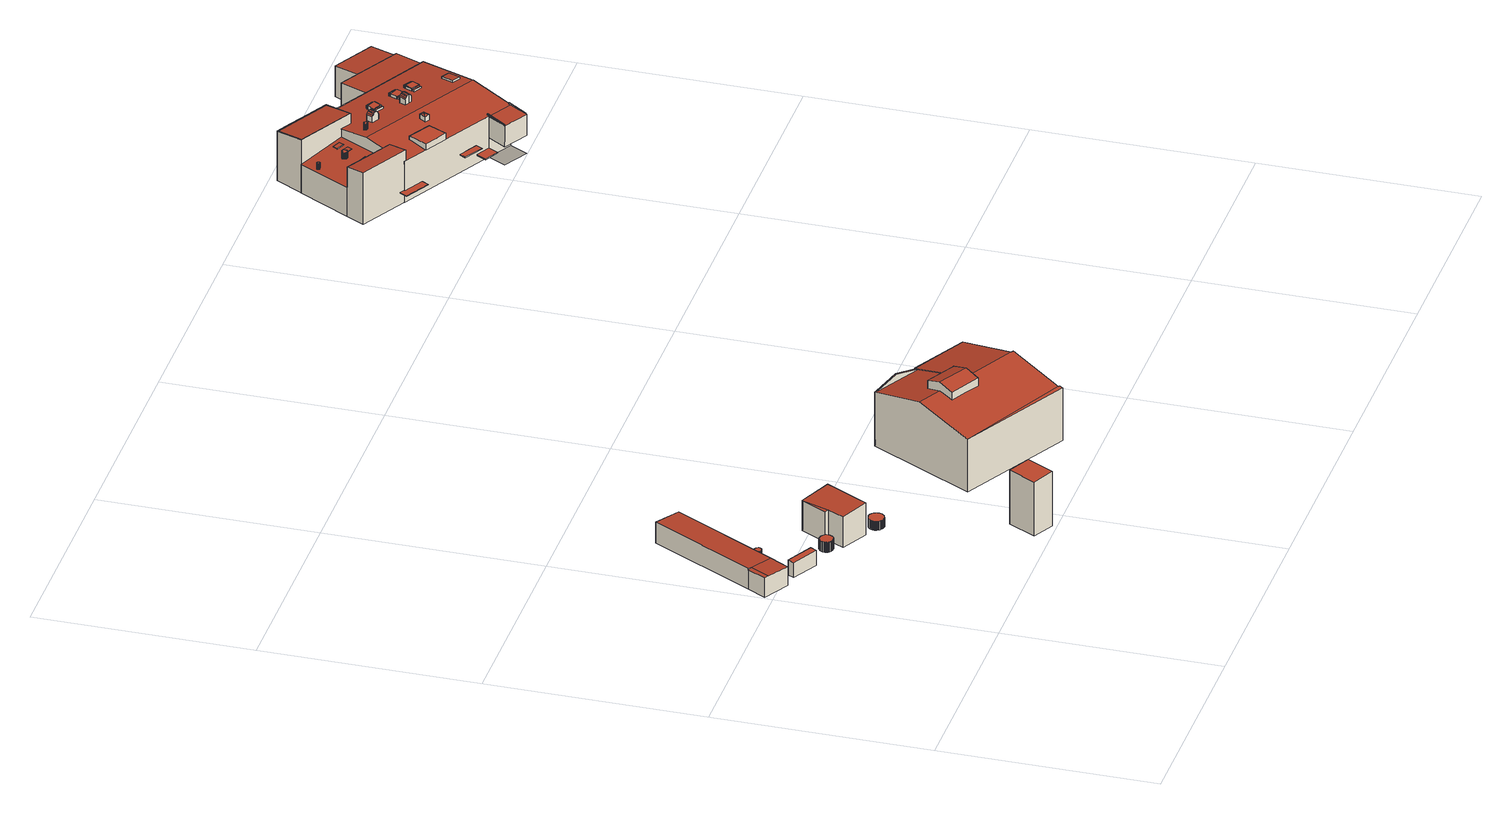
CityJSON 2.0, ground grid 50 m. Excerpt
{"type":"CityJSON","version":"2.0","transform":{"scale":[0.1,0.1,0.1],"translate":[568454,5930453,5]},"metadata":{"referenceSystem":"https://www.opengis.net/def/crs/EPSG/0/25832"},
"CityObjects":{
"building1":{"type":"Building","attributes":{"Grundfläche 2D":"11.519376","Grundhöhe NN":"5.673"},"geometry":[{"type":"Solid","lod":"3","boundaries":[[[[0,1,2,3]],[[4,5,3,2]],[[5,6,0,3]],[[6,7,1,0]],[[7,4,2,1]],[[7,6,5,4]]]],"semantics":{"surfaces":[{"type":"RoofSurface"},{"type":"WallSurface"},{"type":"GroundSurface"}],"values":[[0,1,1,1,1,2]]}}]},
"building2":{"type":"Building","attributes":{"Grundfläche 2D":"224.627491","Grundhöhe NN":"5.285"},"geometry":[{"type":"Solid","lod":"3","boundaries":[[[[8,9,10,11,12]],[[13,9,14,15]],[[10,9,13,16]],[[14,9,8]],[[11,10,17,18]],[[12,11,18,19]],[[12,19,20,14,8]],[[15,14,20,21]],[[16,13,15,21,22]],[[10,16,22,17]],[[17,22,21,20,19,18]]]],"semantics":{"surfaces":[{"type":"RoofSurface"},{"type":"WallSurface"},{"type":"GroundSurface"}],"values":[[0,0,0,1,1,1,1,1,1,1,2]]}}]},
"building3":{"type":"Building","attributes":{"Grundfläche 2D":"2.112255","Grundhöhe NN":"5.289"},"geometry":[{"type":"Solid","lod":"3","boundaries":[[[[23,24,25,26,27,28,29,30,31,32,33,34,35,36,37,38,39,40,41,42,43,44,45,46,47,48,49,50,51,52,53,54,55,56,57,58,59,60,61,62,63,64,65,66,67,68,69,70]],[[71,72,28,27]],[[72,73,29,28]],[[73,74,30,29]],[[75,71,27,26]],[[76,77,25,24]],[[77,75,26,25]],[[74,78,31,30]],[[78,79,32,31]],[[79,80,33,32]],[[80,81,34,33]],[[81,82,35,34]],[[82,83,36,35]],[[83,84,37,36]],[[84,85,38,37]],[[85,86,39,38]],[[86,87,40,39]],[[87,88,41,40]],[[88,89,42,41]],[[89,90,43,42]],[[90,91,44,43]],[[91,92,45,44]],[[92,93,46,45]],[[93,94,47,46]],[[94,95,48,47]],[[95,96,49,48]],[[96,97,50,49]],[[97,98,51,50]],[[98,99,52,51]],[[99,100,53,52]],[[100,101,54,53]],[[101,102,55,54]],[[102,103,56,55]],[[103,104,57,56]],[[104,105,58,57]],[[105,106,59,58]],[[106,107,60,59]],[[107,108,61,60]],[[108,109,62,61]],[[109,110,63,62]],[[110,111,64,63]],[[111,112,65,64]],[[112,113,66,65]],[[113,114,67,66]],[[114,115,68,67]],[[115,116,69,68]],[[116,117,70,69]],[[117,118,23,70]],[[118,76,24,23]],[[116,115,114,113,112,111,110,109,108,107,106,105,104,103,102,101,100,99,98,97,96,95,94,93,92,91,90,89,88,87,86,85,84,83,82,81,80,79,78,74,73,72,71,75,77,76,118,117]]]],"semantics":{"surfaces":[{"type":"RoofSurface"},{"type":"WallSurface"},{"type":"GroundSurface"}],"values":[[0,1,1,1,1,1,1,1,1,1,1,1,1,1,1,1,1,1,1,1,1,1,1,1,1,1,1,1,1,1,1,1,1,1,1,1,1,1,1,1,1,1,1,1,1,1,1,1,1,2]]}}]},
"building4":{"type":"Building","attributes":{"Grundfläche 2D":"7.540003","Grundhöhe NN":"6.097"},"geometry":[{"type":"Solid","lod":"3","boundaries":[[[[119,120,121,122,123,124,125,126,127,128,129,130,131,132,133,134,135,136,137,138,139,140,141,142,143,144,145,146,147,148,149,150,151,152,153,154,155,156,157,158,159,160,161,162,163,164,165,166,167,168]],[[169,170,124,123]],[[171,169,123,122]],[[172,173,119,168]],[[173,174,120,119]],[[174,175,121,120]],[[175,171,122,121]],[[170,176,125,124]],[[176,177,126,125]],[[177,178,127,126]],[[178,179,128,127]],[[179,180,129,128]],[[180,181,130,129]],[[181,182,131,130]],[[182,183,132,131]],[[183,184,133,132]],[[184,185,134,133]],[[185,186,135,134]],[[186,187,136,135]],[[187,188,137,136]],[[188,189,138,137]],[[189,190,139,138]],[[190,191,140,139]],[[191,192,141,140]],[[192,193,142,141]],[[193,194,143,142]],[[194,195,144,143]],[[195,196,145,144]],[[196,197,146,145]],[[197,198,147,146]],[[198,199,148,147]],[[199,200,149,148]],[[200,201,150,149]],[[201,202,151,150]],[[202,203,152,151]],[[203,204,153,152]],[[204,205,154,153]],[[205,206,155,154]],[[206,207,156,155]],[[207,208,157,156]],[[208,209,158,157]],[[209,210,159,158]],[[210,211,160,159]],[[211,212,161,160]],[[212,213,162,161]],[[213,214,163,162]],[[214,215,164,163]],[[215,216,165,164]],[[216,217,166,165]],[[217,218,167,166]],[[218,172,168,167]],[[217,216,215,214,213,212,211,210,209,208,207,206,205,204,203,202,201,200,199,198,197,196,195,194,193,192,191,190,189,188,187,186,185,184,183,182,181,180,179,178,177,176,170,169,171,175,174,173,172,218]]]],"semantics":{"surfaces":[{"type":"RoofSurface"},{"type":"WallSurface"},{"type":"GroundSurface"}],"values":[[0,1,1,1,1,1,1,1,1,1,1,1,1,1,1,1,1,1,1,1,1,1,1,1,1,1,1,1,1,1,1,1,1,1,1,1,1,1,1,1,1,1,1,1,1,1,1,1,1,1,1,2]]}}]},
"building5":{"type":"Building","attributes":{"Grundfläche 2D":"84.133776","Grundhöhe NN":"5.789"},"geometry":[{"type":"Solid","lod":"3","boundaries":[[[[219,220,221,222,223]],[[220,219,224]],[[225,226,223,222]],[[226,227,219,223]],[[227,228,224,219]],[[228,229,220,224]],[[229,230,221,220]],[[230,225,222,221]],[[230,229,228,227,226,225]]]],"semantics":{"surfaces":[{"type":"RoofSurface"},{"type":"WallSurface"},{"type":"GroundSurface"}],"values":[[0,0,1,1,1,1,1,1,2]]}}]},
"building6":{"type":"Building","attributes":{"Grundfläche 2D":"9.710551","Grundhöhe NN":"5.673"},"geometry":[{"type":"Solid","lod":"3","boundaries":[[[[231,232,233,234,235,236,237,238,239,240,241,242,243,244,245,246,247,248,249,250,251,252,253,254,255,256,257,258,259,260,261,262,263,264,265,266,267,268,269,270,271,272,273,274,275,276,277,278,279,280]],[[281,282,236,235]],[[282,283,237,236]],[[284,285,232,231]],[[285,286,233,232]],[[286,287,234,233]],[[287,281,235,234]],[[283,288,238,237]],[[288,289,239,238]],[[289,290,240,239]],[[290,291,241,240]],[[291,292,242,241]],[[292,293,243,242]],[[293,294,244,243]],[[294,295,245,244]],[[295,296,246,245]],[[296,297,247,246]],[[297,298,248,247]],[[298,299,249,248]],[[299,300,250,249]],[[300,301,251,250]],[[301,302,252,251]],[[302,303,253,252]],[[303,304,254,253]],[[304,305,255,254]],[[305,306,256,255]],[[306,307,257,256]],[[307,308,258,257]],[[308,309,259,258]],[[309,310,260,259]],[[310,311,261,260]],[[311,312,262,261]],[[312,313,263,262]],[[313,314,264,263]],[[314,315,265,264]],[[315,316,266,265]],[[316,317,267,266]],[[317,318,268,267]],[[318,319,269,268]],[[319,320,270,269]],[[320,321,271,270]],[[321,322,272,271]],[[322,323,273,272]],[[323,324,274,273]],[[324,325,275,274]],[[325,326,276,275]],[[326,327,277,276]],[[327,328,278,277]],[[328,329,279,278]],[[329,330,280,279]],[[330,284,231,280]],[[328,327,326,325,324,323,322,321,320,319,318,317,316,315,314,313,312,311,310,309,308,307,306,305,304,303,302,301,300,299,298,297,296,295,294,293,292,291,290,289,288,283,282,281,287,286,285,284,330,329]]]],"semantics":{"surfaces":[{"type":"RoofSurface"},{"type":"WallSurface"},{"type":"GroundSurface"}],"values":[[0,1,1,1,1,1,1,1,1,1,1,1,1,1,1,1,1,1,1,1,1,1,1,1,1,1,1,1,1,1,1,1,1,1,1,1,1,1,1,1,1,1,1,1,1,1,1,1,1,1,1,2]]}}]},
"building7":{"type":"Building","attributes":{"Grundfläche 2D":"40.773572","Grundhöhe NN":"5.393"},"geometry":[{"type":"Solid","lod":"3","boundaries":[[[[331,332,333,334]],[[335,336,334,333]],[[336,337,331,334]],[[337,338,332,331]],[[338,335,333,332]],[[338,337,336,335]]]],"semantics":{"surfaces":[{"type":"RoofSurface"},{"type":"WallSurface"},{"type":"GroundSurface"}],"values":[[0,1,1,1,1,2]]}}]},
"building8":{"type":"Building","attributes":{"Grundfläche 2D":"10.061578","Grundhöhe NN":"5.678"},"geometry":[{"type":"Solid","lod":"3","boundaries":[[[[339,340,341,342,343,344,345,346,347,348,349,350,351,352,353,354,355,356,357,358,359,360,361,362,363,364,365,366,367,368,369,370,371,372,373,374,375,376,377,378,379,380,381,382,383,384,385,386,387,388]],[[389,390,346,345]],[[391,392,341,340]],[[392,393,342,341]],[[393,394,343,342]],[[395,389,345,344]],[[394,395,344,343]],[[390,396,347,346]],[[396,397,348,347]],[[397,398,349,348]],[[398,399,350,349]],[[399,400,351,350]],[[400,401,352,351]],[[401,402,353,352]],[[402,403,354,353]],[[403,404,355,354]],[[404,405,356,355]],[[405,406,357,356]],[[406,407,358,357]],[[407,408,359,358]],[[408,409,360,359]],[[409,410,361,360]],[[410,411,362,361]],[[411,412,363,362]],[[412,413,364,363]],[[413,414,365,364]],[[414,415,366,365]],[[415,416,367,366]],[[416,417,368,367]],[[417,418,369,368]],[[418,419,370,369]],[[419,420,371,370]],[[420,421,372,371]],[[421,422,373,372]],[[422,423,374,373]],[[423,424,375,374]],[[424,425,376,375]],[[425,426,377,376]],[[426,427,378,377]],[[427,428,379,378]],[[428,429,380,379]],[[429,430,381,380]],[[430,431,382,381]],[[431,432,383,382]],[[432,433,384,383]],[[433,434,385,384]],[[434,435,386,385]],[[435,436,387,386]],[[436,437,388,387]],[[437,438,339,388]],[[438,391,340,339]],[[435,434,433,432,431,430,429,428,427,426,425,424,423,422,421,420,419,418,417,416,415,414,413,412,411,410,409,408,407,406,405,404,403,402,401,400,399,398,397,396,390,389,395,394,393,392,391,438,437,436]]]],"semantics":{"surfaces":[{"type":"RoofSurface"},{"type":"WallSurface"},{"type":"GroundSurface"}],"values":[[0,1,1,1,1,1,1,1,1,1,1,1,1,1,1,1,1,1,1,1,1,1,1,1,1,1,1,1,1,1,1,1,1,1,1,1,1,1,1,1,1,1,1,1,1,1,1,1,1,1,1,2]]}}]},
"building9":{"type":"Building","attributes":{"Grundfläche 2D":"794.054546","Grundhöhe NN":"5.366"},"children":["building9-1"],"geometry":[{"type":"Solid","lod":"3","boundaries":[[[[439,440,441,442]],[[443,442,441,444,445,446]],[[447,448,449,450]],[[451,452,453,454,455,456,457,447,450,458]],[[459,460,461,462,452,451]],[[463,460,459]],[[464,465,460]],[[466,461,460,465]],[[467,468,457,456,469,466,465]],[[453,440,439,455,454]],[[441,440,453,452,462,444]],[[462,461,466,446,445,444]],[[443,446,466,469]],[[442,443,469,456,455,439]],[[448,447,470,471]],[[449,448,471,472]],[[450,449,472,473]],[[458,450,473,474]],[[451,458,474,475]],[[459,451,475,476]],[[463,459,476,477]],[[460,463,477,478]],[[464,460,478,479]],[[465,464,479,480]],[[481,468,467,465,480]],[[447,457,468,481,470]],[[477,476,475,474,473,472,471,470,481,480,479,478]]]],"semantics":{"surfaces":[{"type":"RoofSurface"},{"type":"WallSurface"},{"type":"GroundSurface"}],"values":[[0,0,0,0,0,0,0,0,0,1,1,1,1,1,1,1,1,1,1,1,1,1,1,1,1,1,2]]}}]},
"building9-1":{"type":"BuildingInstallation","parents":["building9"],"geometry":[{"type":"MultiSurface","lod":"3","boundaries":[[[482,483,484,485]],[[486,487,484,483,467]],[[465,467,483,482]],[[485,484,487,488]],[[488,465,482,485]]],"semantics":{"surfaces":[{"type":"RoofSurface"},{"type":"WallSurface"}],"values":[0,0,1,1,1]}}]},
"building10":{"type":"Building","attributes":{"Grundfläche 2D":"1375.975444","Grundhöhe NN":"5.567"},"children":["building10-1","building10-2","building10-3","building10-4","building10-5","building10-6","building10-7","building10-8","building10-9","building10-10","building10-11","building10-12","building10-13","building10-14","building10-15","building10-16","building10-17","building10-18","building10-19","building10-20","building10-21","building10-22","building10-23"],"geometry":[{"type":"MultiSurface","lod":"3","boundaries":[[[489,490,491,492,493,494,495]],[[496,497,498,499,500,501,502,503,504,505,506,507,508,509,510,511,512,513,514,515]],[[498,497,496,516,517,518,519]],[[501,500,520,521,522,523,524,525]],[[526,527,528,529,530,531]],[[532,533,534,535,536]],[[537,538,539,540]],[[541,542,543,544]],[[545,546,547,548]],[[549,550,551,552]],[[491,508,514,493,492]],[[493,514,513,512,495,494]],[[510,489,495,512,511]],[[508,491,490,489,510,509]],[[553,554,555,556,547,546,557,496,515,514,508,507,506,558,559]],[[558,506,505,560,561,562,553,559]],[[517,516,496,557,563]],[[517,563,564,518]],[[565,566,567,568,521,520,500,499,498,519,518,564,569]],[[552,570,571,523,522,521,568,572,549]],[[502,501,525,535,534]],[[537,540,573,574]],[[538,537,574,575]],[[539,538,575,576]],[[544,533,577,578,541]],[[561,560,505,504,542,541,578,562]],[[542,504,503,543]],[[534,533,544,543,503,502]],[[548,547,556,579]],[[579,580,545,548]],[[555,546,545,580]],[[550,549,572,581]],[[539,576,582,551,550,581,573,540]],[[552,551,582,570]],[[525,524,529,528,536,535]],[[529,524,523,530]],[[526,531,530,523,571,583,584]],[[528,527,526,584,585,536]],[[533,532,586,577]],[[536,585,586,532]],[[557,546,555,554,565,569]],[[556,555,580,579]],[[562,578,577,586,585,584,583,571,570,582,576,575,574,573,581,572,568,567,566,565,554,553]],[[554,587,588,565]],[[563,557,569,564]]],"semantics":{"surfaces":[{"type":"RoofSurface"},{"type":"WallSurface"},{"type":"GroundSurface"},{"type":"OuterFloorSurface"},{"type":"OuterCeilingSurface"}],"values":[0,0,0,0,0,0,0,0,0,0,1,1,1,1,1,1,1,1,1,1,1,1,1,1,1,1,1,1,1,1,1,1,1,1,1,1,1,1,1,1,1,2,2,3,4]}}]},
"building10-1":{"type":"BuildingInstallation","parents":["building10"],"geometry":[{"type":"MultiSurface","lod":"3","boundaries":[[[589,590,591]],[[592,590,589]],[[593,594,595,596]],[[597,598,589,591]],[[598,599,592,589]],[[600,601,594,593]],[[601,602,595,594]],[[602,603,596,595]],[[604,597,591,590]]],"semantics":{"surfaces":[{"type":"RoofSurface"},{"type":"WallSurface"}],"values":[0,0,0,1,1,1,1,1,1]}}]},
"building10-2":{"type":"BuildingInstallation","parents":["building10"],"geometry":[{"type":"MultiSurface","lod":"3","boundaries":[[[605,606,607,608]],[[609,605,608,610]],[[611,609,610,612]],[[613,611,612,614]],[[615,616,617,618]],[[606,616,615,607]],[[619,613,614,620]],[[621,619,620,622]],[[623,624,618,617]],[[624,625,626,627,628,629,622,620,614,612,610,608,607,615,618]],[[629,630,621,622]],[[621,630,631,632,633,634,635,623,617,616,606,605,609,611,613,619]]],"semantics":{"surfaces":[{"type":"RoofSurface"},{"type":"WallSurface"}],"values":[0,0,0,0,0,0,0,0,1,1,1,1]}}]},
"building10-3":{"type":"BuildingInstallation","parents":["building10"],"geometry":[{"type":"MultiSurface","lod":"3","boundaries":[[[636,637,638]],[[637,636,639]],[[640,641,642,643]],[[644,645,636,638]],[[645,646,639,636]],[[647,648,643,642]],[[648,649,640,643]],[[649,650,641,640]],[[651,644,638,637]]],"semantics":{"surfaces":[{"type":"RoofSurface"},{"type":"WallSurface"}],"values":[0,0,0,1,1,1,1,1,1]}}]},
"building10-4":{"type":"BuildingInstallation","parents":["building10"],"geometry":[{"type":"MultiSurface","lod":"3","boundaries":[[[652,653,654]],[[652,655,656,657,658,659]],[[659,653,652]],[[660,657,656]],[[652,654,661,662]],[[652,662,663,656,655]],[[657,660,531,526,659,658]],[[653,659,526,527]]],"semantics":{"surfaces":[{"type":"RoofSurface"},{"type":"WallSurface"}],"values":[0,0,0,0,1,1,1,1]}}]},
"building10-5":{"type":"BuildingInstallation","parents":["building10"],"geometry":[{"type":"MultiSurface","lod":"3","boundaries":[[[653,528,664,654]],[[529,665,664]],[[665,654,664]],[[666,656,529]],[[656,665,529]],[[660,656,666]],[[530,531,660,666]],[[527,528,653]],[[529,664,528]],[[530,666,529]],[[656,663,667,665]],[[667,661,654,665]]],"semantics":{"surfaces":[{"type":"RoofSurface"},{"type":"WallSurface"}],"values":[0,0,0,0,0,0,1,1,1,1,1,1]}}]},
"building10-6":{"type":"BuildingInstallation","parents":["building10"],"geometry":[{"type":"MultiSurface","lod":"3","boundaries":[[[668,669,670,671,672,673,674,675,676,677,678,679,680,681,682,683,684,685,686,687,688,689,690,691,692,693,694]],[[673,672,695,696]],[[674,673,696,697]],[[671,698,699]],[[672,671,699,695]],[[675,674,697,700]],[[676,675,700,701]],[[677,676,701,702]],[[678,677,702,703]],[[679,678,703,704]],[[680,679,704,705]],[[681,680,705,706]],[[682,681,706,707]],[[683,682,707,708]],[[684,683,708,709]],[[685,684,709,710]],[[686,685,710,711]],[[687,686,711,712]],[[688,687,712,713]],[[689,688,713,714]],[[690,689,714,715]],[[691,690,715,716]],[[692,691,716,717]],[[693,692,717,718]],[[694,693,718,719]],[[668,694,719,720]],[[669,668,720,721]],[[670,669,721,722]],[[671,670,722,698]]],"semantics":{"surfaces":[{"type":"RoofSurface"},{"type":"WallSurface"}],"values":[0,1,1,1,1,1,1,1,1,1,1,1,1,1,1,1,1,1,1,1,1,1,1,1,1,1,1,1,1]}}]},
"building10-7":{"type":"BuildingInstallation","parents":["building10"],"geometry":[{"type":"MultiSurface","lod":"3","boundaries":[[[723,724,725,726]],[[726,725,727,728]],[[723,726,728,729]],[[724,723,729,730]],[[725,724,730,727]]],"semantics":{"surfaces":[{"type":"RoofSurface"},{"type":"WallSurface"}],"values":[0,1,1,1,1]}}]},
"building10-8":{"type":"BuildingInstallation","parents":["building10"],"geometry":[{"type":"MultiSurface","lod":"3","boundaries":[[[731,732,733,734,735,736,737,738,739,740,741,742,743,744,745,746,747,748,749,750,751,752,753,754,755,756,757,758,759,760,761,762,763,764,765,766,767,768,769,770,771,772]],[[736,735,773,774]],[[737,736,774,775]],[[733,732,776,777]],[[734,733,777,778]],[[735,734,778,773]],[[738,737,775,779]],[[739,738,779,780]],[[740,739,780,781]],[[741,740,781,782]],[[742,741,782,783]],[[743,742,783,784]],[[744,743,784,785]],[[745,744,785,786]],[[746,745,786,787]],[[747,746,787,788]],[[747,788,789]],[[748,747,789,790]],[[749,748,790,791]],[[750,749,791,792]],[[751,750,792,793]],[[752,751,793,794]],[[753,752,794,795]],[[754,753,795,796]],[[755,754,796,797]],[[756,755,797,798]],[[757,756,798,799]],[[758,757,799,800]],[[759,758,800,801]],[[760,759,801,802]],[[761,760,802,803]],[[762,761,803,804]],[[763,762,804,805]],[[764,763,805,806]],[[765,764,806,807]],[[766,765,807,808]],[[767,766,808,809]],[[768,767,809,810]],[[769,768,810,811]],[[770,769,811,812]],[[771,770,812,813]],[[772,771,813,814]],[[731,772,814,815]],[[732,731,815,776]]],"semantics":{"surfaces":[{"type":"RoofSurface"},{"type":"WallSurface"}],"values":[0,1,1,1,1,1,1,1,1,1,1,1,1,1,1,1,1,1,1,1,1,1,1,1,1,1,1,1,1,1,1,1,1,1,1,1,1,1,1,1,1,1,1,1]}}]},
"building10-9":{"type":"BuildingInstallation","parents":["building10"],"geometry":[{"type":"MultiSurface","lod":"3","boundaries":[[[816,817,818,819]],[[819,818,820,821]],[[816,819,821,822]],[[817,816,822,823]],[[818,817,823,820]]],"semantics":{"surfaces":[{"type":"RoofSurface"},{"type":"WallSurface"}],"values":[0,1,1,1,1]}}]},
"building10-10":{"type":"BuildingInstallation","parents":["building10"],"geometry":[{"type":"MultiSurface","lod":"3","boundaries":[[[824,825,826,827]],[[827,826,828,829]],[[824,827,829,830]],[[825,824,830,831]],[[826,825,831,828]]],"semantics":{"surfaces":[{"type":"RoofSurface"},{"type":"WallSurface"}],"values":[0,1,1,1,1]}}]},
"building10-11":{"type":"BuildingInstallation","parents":["building10"],"geometry":[{"type":"MultiSurface","lod":"3","boundaries":[[[832,833,834,835]],[[832,836,837,838,833]],[[838,839,834,833]],[[839,496,516,835,834]],[[516,836,832,835]]],"semantics":{"surfaces":[{"type":"RoofSurface"},{"type":"WallSurface"}],"values":[0,1,1,1,1]}}]},
"building10-12":{"type":"BuildingInstallation","parents":["building10"],"geometry":[{"type":"MultiSurface","lod":"3","boundaries":[[[840,841,842,843]],[[843,842,844,845]],[[840,843,845,846]],[[846,847,841,840]],[[847,844,842,841]]],"semantics":{"surfaces":[{"type":"RoofSurface"},{"type":"WallSurface"}],"values":[0,1,1,1,1]}}]},
"building10-13":{"type":"BuildingInstallation","parents":["building10"],"geometry":[{"type":"MultiSurface","lod":"3","boundaries":[[[848,849,850,851]],[[498,499,849,848,519]],[[499,852,850,849]],[[853,851,850,852,497]],[[853,519,848,851]]],"semantics":{"surfaces":[{"type":"RoofSurface"},{"type":"WallSurface"}],"values":[0,1,1,1,1]}}]},
"building10-14":{"type":"BuildingInstallation","parents":["building10"],"geometry":[{"type":"MultiSurface","lod":"3","boundaries":[[[854,855,856]],[[857,855,854]],[[858,859,860,861,862]],[[863,864,854,856]],[[864,865,857,854]],[[857,865,866,867]],[[867,866,868,869]],[[869,868,870,861]],[[870,871,862,861]],[[871,872,858,862]],[[860,859,858,872,873,874]],[[860,874,875,876]],[[876,875,877,878]],[[878,877,879,855]],[[879,863,856,855]]],"semantics":{"surfaces":[{"type":"RoofSurface"},{"type":"WallSurface"}],"values":[0,0,0,1,1,1,1,1,1,1,1,1,1,1,1]}}]},
"building10-15":{"type":"BuildingInstallation","parents":["building10"],"geometry":[{"type":"MultiSurface","lod":"3","boundaries":[[[880,881,882,883]],[[880,884,885,881]],[[884,886,887,888]],[[888,885,884]],[[886,889,890,887]],[[891,892,893,894]],[[893,883,882,894]],[[889,895,896,890]],[[895,897,898,896]],[[899,900,892,891]],[[900,901,902,903,904,905,897,895,889,886,884,880,883,893,892]],[[906,907,898,897,905]],[[890,896,898,907,908,888,887]],[[885,888,908,909]],[[909,910,911,912,899,891,894,882,881,885]]],"semantics":{"surfaces":[{"type":"RoofSurface"},{"type":"WallSurface"}],"values":[0,0,0,0,0,0,0,0,0,1,1,1,1,1,1]}}]},
"building10-16":{"type":"BuildingInstallation","parents":["building10"],"geometry":[{"type":"MultiSurface","lod":"3","boundaries":[[[913,914,915,916,917,918]],[[592,599,919,916,915,914,920,604,590]],[[916,919,921,917]],[[596,603,922,913,918,917,921,600,593]],[[913,922,920,914]]],"semantics":{"surfaces":[{"type":"RoofSurface"},{"type":"WallSurface"}],"values":[0,1,1,1,1]}}]},
"building10-17":{"type":"BuildingInstallation","parents":["building10"],"geometry":[{"type":"MultiSurface","lod":"3","boundaries":[[[923,924,925,926,927,928,929,930,931,932,933,934,935,936,937,938,939,940,941,942,943,944,945,946,947,948,949,950,951]],[[925,924,952,953]],[[923,951,954,955]],[[924,923,955,952]],[[926,925,953,956]],[[927,926,956,957]],[[928,927,957,958]],[[929,928,958,959]],[[930,929,959,960]],[[931,930,960,961]],[[932,931,961,962]],[[933,932,962,963]],[[934,933,963,964]],[[935,934,964,965]],[[936,935,965,966]],[[937,936,966,967]],[[938,937,967,968]],[[939,938,968,969]],[[940,939,969,970]],[[941,940,970,971]],[[941,971,972]],[[942,941,972,973]],[[943,942,973,974]],[[944,943,974,975]],[[945,944,975,976]],[[946,945,976,977]],[[947,946,977,978]],[[948,947,978,979]],[[949,948,979,980]],[[950,949,980,981]],[[951,950,981,954]]],"semantics":{"surfaces":[{"type":"RoofSurface"},{"type":"WallSurface"}],"values":[0,1,1,1,1,1,1,1,1,1,1,1,1,1,1,1,1,1,1,1,1,1,1,1,1,1,1,1,1,1,1]}}]},
"building10-18":{"type":"BuildingInstallation","parents":["building10"],"geometry":[{"type":"MultiSurface","lod":"3","boundaries":[[[982,983,984,985,986,987,988,989]],[[639,646,990,987,986,985,984,991,651,637]],[[987,990,992,988]],[[641,650,993,983,982,989,988,992,647,642]],[[983,993,991,984]]],"semantics":{"surfaces":[{"type":"RoofSurface"},{"type":"WallSurface"}],"values":[0,1,1,1,1]}}]},
"building10-19":{"type":"BuildingInstallation","parents":["building10"],"geometry":[{"type":"MultiSurface","lod":"3","boundaries":[[[994,995,996]],[[996,995,997]],[[998,995,994]],[[997,995,998]],[[999,1000,994,996]],[[1000,1001,998,994]],[[1001,1002,997,998]],[[1002,999,996,997]]],"semantics":{"surfaces":[{"type":"RoofSurface"},{"type":"WallSurface"}],"values":[0,0,0,0,1,1,1,1]}}]},
"building10-20":{"type":"BuildingInstallation","parents":["building10"],"geometry":[{"type":"MultiSurface","lod":"3","boundaries":[[[1003,1004,1005,1006,1007,1008,1009]],[[876,878,1004,1003]],[[1006,1005,1004,878,855,857,867]],[[867,869,1007,1006]],[[869,861,860,876,1003,1009,1008,1007]]],"semantics":{"surfaces":[{"type":"RoofSurface"},{"type":"WallSurface"}],"values":[0,1,1,1,1]}}]},
"building10-21":{"type":"BuildingInstallation","parents":["building10"],"geometry":[{"type":"MultiSurface","lod":"3","boundaries":[[[1010,1011,1012,1013]],[[1011,1010,1014,1015]],[[1012,1016,1017,1013]],[[1010,1013,1017,1014]],[[1015,1016,1012,1011]],[[1015,1014,1017,1016]]],"semantics":{"surfaces":[{"type":"RoofSurface"},{"type":"WallSurface"},{"type":"OuterCeilingSurface"}],"values":[0,1,1,1,1,2]}}]},
"building10-22":{"type":"BuildingInstallation","parents":["building10"],"geometry":[{"type":"MultiSurface","lod":"3","boundaries":[[[1018,1019,1020,1021,1022]],[[1018,1022,1023,1024]],[[1019,1018,1024,1025]],[[1020,1019,1025,1026]],[[1021,1020,1026,1027,1023,1022]],[[1025,1024,1023,1027,1026]]],"semantics":{"surfaces":[{"type":"RoofSurface"},{"type":"WallSurface"},{"type":"OuterCeilingSurface"}],"values":[0,1,1,1,1,2]}}]},
"building10-23":{"type":"BuildingInstallation","parents":["building10"],"geometry":[{"type":"MultiSurface","lod":"3","boundaries":[[[1028,1029,558,560,1030,1031]],[[1032,1031,1030,1033]],[[1028,1031,1032,1034]],[[1029,1028,1034,1035]],[[1029,1035,559,558]],[[558,559,561,560]],[[560,561,1033,1030]],[[1033,561,559,1035,1034,1032]]],"semantics":{"surfaces":[{"type":"RoofSurface"},{"type":"WallSurface"},{"type":"OuterCeilingSurface"}],"values":[0,1,1,1,1,1,1,2]}}]}
},
"vertices":[
[164,462,44],[102,495,44],[94,480,44],[156,448,44],[94,480,7],[156,448,7],[164,462,7],[102,495,7],
[29,562,54],[37,558,53],[91,530,49],[219,770,50],[157,803,55],[14,514,53],[29,562,51],[6,519,51],[67,486,49],[91,530,3],[219,770,3],[157,803,3],[29,562,3],[6,519,3],[67,486,3],
[164,585,22],[163,585,22],[162,586,22],[161,586,22],[160,586,22],[159,586,22],[158,586,22],[157,586,22],[156,585,22],[155,585,22],[154,584,22],[153,583,22],[153,582,22],[152,582,22],[152,581,22],[152,580,22],[151,579,22],[151,578,22],[151,577,22],[152,576,22],[152,575,22],[153,574,22],[153,573,22],[154,572,22],[155,571,22],[156,570,22],[157,570,22],[158,570,22],[159,570,22],[160,570,22],[161,570,22],[162,570,22],[163,571,22],[164,571,22],[165,572,22],[166,572,22],[166,573,22],[167,574,22],[167,575,22],[168,576,22],[168,577,22],[168,578,22],[168,579,22],[167,580,22],[167,581,22],[167,582,22],[166,583,22],[165,584,22],[160,586,3],[159,586,3],[158,586,3],[157,586,3],[161,586,3],[163,585,3],[162,586,3],[156,585,3],[155,585,3],[154,584,3],[153,583,3],[153,582,3],[152,582,3],[152,581,3],[152,580,3],[151,579,3],[151,578,3],[151,577,3],[152,576,3],[152,575,3],[153,574,3],[153,573,3],[154,572,3],[155,571,3],[156,570,3],[157,570,3],[158,570,3],[159,570,3],[160,570,3],[161,570,3],[162,570,3],[163,571,3],[164,571,3],[165,572,3],[166,572,3],[166,573,3],[167,574,3],[167,575,3],[168,576,3],[168,577,3],[168,578,3],[168,579,3],[167,580,3],[167,581,3],[167,582,3],[166,583,3],[165,584,3],[164,585,3],
[226,459,36],[224,459,36],[222,460,36],[220,459,36],[218,459,36],[216,459,36],[215,458,36],[213,457,36],[211,456,36],[210,454,36],[209,453,36],[208,451,36],[207,449,36],[206,448,36],[206,446,36],[206,444,36],[206,442,36],[207,440,36],[207,438,36],[208,436,36],[209,435,36],[210,433,36],[212,432,36],[213,431,36],[215,430,36],[217,429,36],[219,429,36],[221,429,36],[223,429,36],[225,429,36],[227,429,36],[228,430,36],[230,431,36],[232,432,36],[233,434,36],[234,435,36],[235,437,36],[236,439,36],[237,441,36],[237,442,36],[237,444,36],[237,446,36],[236,448,36],[236,450,36],[235,452,36],[234,453,36],[232,455,36],[231,456,36],[229,457,36],[228,458,36],[218,459,11],[216,459,11],[220,459,11],[228,458,11],[226,459,11],[224,459,11],[222,460,11],[215,458,11],[213,457,11],[211,456,11],[210,454,11],[209,453,11],[208,451,11],[207,449,11],[206,448,11],[206,446,11],[206,444,11],[206,442,11],[207,440,11],[207,438,11],[208,436,11],[209,435,11],[210,433,11],[212,432,11],[213,431,11],[215,430,11],[217,429,11],[219,429,11],[221,429,11],[223,429,11],[225,429,11],[227,429,11],[228,430,11],[230,431,11],[232,432,11],[233,434,11],[234,435,11],[235,437,11],[236,439,11],[237,441,11],[237,442,11],[237,444,11],[237,446,11],[236,448,11],[236,450,11],[235,452,11],[234,453,11],[232,455,11],[231,456,11],[229,457,11],
[284,515,83],[260,451,84],[240,412,84],[302,380,88],[354,479,88],[252,455,83],[302,380,8],[354,479,8],[284,515,8],[252,455,8],[260,451,8],[240,412,8],
[352,353,29],[354,354,29],[356,355,29],[358,357,29],[359,358,29],[361,360,29],[362,362,29],[362,364,29],[363,366,29],[363,368,29],[363,371,29],[363,373,29],[362,375,29],[361,377,29],[360,379,29],[359,381,29],[357,382,29],[355,384,29],[354,385,29],[352,386,29],[349,386,29],[347,387,29],[345,387,29],[343,386,29],[341,386,29],[339,385,29],[337,384,29],[335,383,29],[333,382,29],[332,380,29],[330,378,29],[329,376,29],[329,374,29],[328,372,29],[328,370,29],[328,367,29],[328,365,29],[329,363,29],[330,361,29],[331,359,29],[332,357,29],[334,356,29],[336,355,29],[337,353,29],[339,352,29],[342,352,29],[344,352,29],[346,351,29],[348,352,29],[350,352,29],[359,358,7],[361,360,7],[362,362,7],[352,353,7],[354,354,7],[356,355,7],[358,357,7],[362,364,7],[363,366,7],[363,368,7],[363,371,7],[363,373,7],[362,375,7],[361,377,7],[360,379,7],[359,381,7],[357,382,7],[355,384,7],[354,385,7],[352,386,7],[349,386,7],[347,387,7],[345,387,7],[343,386,7],[341,386,7],[339,385,7],[337,384,7],[335,383,7],[333,382,7],[332,380,7],[330,378,7],[329,376,7],[329,374,7],[328,372,7],[328,370,7],[328,367,7],[328,365,7],[329,363,7],[330,361,7],[331,359,7],[332,357,7],[334,356,7],[336,355,7],[337,353,7],[339,352,7],[342,352,7],[344,352,7],[346,351,7],[348,352,7],[350,352,7],
[486,73,140],[436,100,138],[402,36,138],[453,10,140],[402,36,4],[453,10,4],[486,73,4],[436,100,4],
[379,457,32],[377,456,32],[375,455,32],[373,454,32],[371,453,32],[370,451,32],[368,449,32],[367,447,32],[366,445,32],[366,443,32],[365,441,32],[365,439,32],[366,436,32],[366,434,32],[367,432,32],[368,430,32],[369,428,32],[371,427,32],[372,425,32],[374,424,32],[376,423,32],[378,422,32],[381,422,32],[383,422,32],[385,422,32],[387,422,32],[390,423,32],[392,424,32],[394,425,32],[395,426,32],[397,428,32],[398,430,32],[399,432,32],[400,434,32],[401,436,32],[401,438,32],[401,440,32],[401,442,32],[400,445,32],[400,447,32],[399,449,32],[397,451,32],[396,452,32],[394,454,32],[392,455,32],[390,456,32],[388,457,32],[386,457,32],[384,457,32],[381,457,32],[368,449,7],[367,447,7],[377,456,7],[375,455,7],[373,454,7],[371,453,7],[370,451,7],[366,445,7],[366,443,7],[365,441,7],[365,439,7],[366,436,7],[366,434,7],[367,432,7],[368,430,7],[369,428,7],[371,427,7],[372,425,7],[374,424,7],[376,423,7],[378,422,7],[381,422,7],[383,422,7],[385,422,7],[387,422,7],[390,423,7],[392,424,7],[394,425,7],[395,426,7],[397,428,7],[398,430,7],[399,432,7],[400,434,7],[401,436,7],[401,438,7],[401,440,7],[401,442,7],[400,445,7],[400,447,7],[399,449,7],[397,451,7],[396,452,7],[394,454,7],[392,455,7],[390,456,7],[388,457,7],[386,457,7],[384,457,7],[381,457,7],[379,457,7],
[641,285,181],[712,248,181],[728,279,192],[657,317,192],[674,349,181],[745,311,181],[743,312,181],[742,313,181],[537,221,135],[795,84,135],[799,92,137],[795,94,137],[851,214,170],[728,279,170],[712,248,162],[680,265,162],[641,285,162],[657,317,170],[602,346,170],[857,211,170],[917,340,136],[786,407,136],[743,312,161],[745,311,161],[787,409,136],[781,409,136],[778,404,138],[742,313,161],[670,461,138],[665,463,138],[674,349,161],[537,221,4],[795,84,4],[799,92,4],[795,94,4],[857,211,4],[851,214,4],[917,340,4],[787,409,4],[786,407,4],[781,409,4],[778,404,4],[665,463,4],
[778,404,140],[723,433,155],[721,430,155],[776,401,140],[669,458,138],[669,457,139],[776,401,139],
[1428,1709,122],[1405,1667,124],[1405,1665,124],[1430,1651,124],[1458,1637,124],[1458,1638,124],[1481,1680,122],[1575,1575,108],[1632,1544,108],[1633,1543,108],[1635,1547,109],[1686,1641,122],[1397,1796,122],[1367,1740,114],[1373,1737,114],[1352,1696,108],[1348,1698,108],[1347,1696,108],[1393,1672,108],[1405,1665,108],[1405,1667,108],[1428,1709,114],[1452,1696,114],[1481,1680,114],[1471,1661,112],[1458,1637,108],[1495,1617,108],[1553,1535,104],[1553,1534,104],[1611,1502,104],[1612,1504,105],[1687,1643,121],[1755,1771,106],[1602,1852,106],[1492,1911,106],[1458,1847,113],[1432,1861,113],[1360,1982,128],[1326,1919,137],[1326,1918,138],[1458,1847,138],[1492,1911,128],[1491,1911,128],[1324,1919,78],[1259,1798,78],[1367,1740,93],[1432,1861,93],[1326,1918,78],[1821,1905,83],[1724,1957,83],[1690,1893,91],[1787,1841,91],[1237,1757,134],[1352,1696,134],[1373,1737,129],[1259,1798,129],[1563,1552,29],[1575,1575,29],[1542,1592,29],[1530,1569,29],[1751,1772,103],[1788,1840,96],[1639,1920,96],[1602,1852,103],[1347,1696,6],[1575,1575,6],[1575,1575,27],[1542,1592,27],[1575,1575,55],[1347,1696,37],[1347,1696,35],[1348,1698,37],[1348,1698,35],[1348,1698,6],[1553,1534,51],[1611,1502,51],[1633,1543,6],[1686,1641,6],[1687,1643,6],[1755,1771,6],[1633,1543,55],[1602,1852,6],[1492,1911,6],[1751,1772,6],[1787,1841,6],[1821,1905,6],[1724,1957,6],[1690,1893,6],[1259,1798,6],[1237,1757,6],[1530,1569,27],[1563,1552,27],[1788,1840,6],[1639,1920,6],[1491,1911,6],[1360,1982,6],[1326,1918,6],[1324,1919,6],[1553,1534,6],[1611,1502,6],
[1534,1797,119],[1519,1812,119],[1516,1807,119],[1537,1803,119],[1546,1820,118],[1548,1825,118],[1530,1834,118],[1528,1830,118],[1516,1807,114],[1534,1797,114],[1537,1803,114],[1546,1820,112],[1548,1825,111],[1530,1834,111],[1528,1830,111],[1519,1812,114],
[1479,1796,138],[1481,1795,137],[1489,1810,137],[1487,1811,138],[1476,1798,139],[1484,1812,139],[1473,1799,138],[1481,1814,138],[1471,1800,137],[1479,1815,137],[1491,1809,134],[1483,1794,134],[1484,1793,131],[1492,1808,131],[1469,1801,134],[1477,1816,134],[1467,1802,131],[1475,1817,131],[1484,1793,117],[1492,1808,115],[1491,1809,115],[1487,1811,115],[1479,1815,115],[1477,1816,115],[1475,1817,115],[1467,1802,117],[1471,1800,117],[1473,1799,117],[1476,1798,117],[1481,1795,117],[1483,1794,117],
[1596,1764,119],[1581,1779,119],[1578,1774,119],[1599,1769,119],[1592,1801,118],[1590,1797,118],[1608,1787,118],[1611,1792,118],[1578,1774,114],[1596,1764,114],[1599,1769,114],[1608,1787,112],[1611,1792,111],[1592,1801,111],[1590,1797,112],[1581,1779,114],
[1360,1980,130],[1326,1919,138],[1327,1918,138],[1425,1945,130],[1491,1910,130],[1425,1947,130],[1396,1962,130],[1360,1982,130],[1491,1911,130],[1327,1918,137],[1360,1980,129],[1491,1910,129],
[1432,1861,138],[1458,1848,138],[1492,1911,130],[1458,1848,137],
[1319,1880,93],[1319,1881,93],[1318,1881,93],[1317,1882,93],[1316,1882,93],[1315,1882,93],[1314,1882,93],[1314,1881,93],[1313,1881,93],[1313,1880,93],[1312,1880,93],[1312,1879,93],[1312,1878,93],[1312,1877,93],[1312,1876,93],[1313,1876,93],[1313,1875,93],[1314,1875,93],[1315,1875,93],[1316,1875,93],[1317,1875,93],[1318,1875,93],[1318,1876,93],[1319,1876,93],[1319,1877,93],[1319,1878,93],[1319,1879,93],[1316,1882,79],[1315,1882,79],[1314,1882,79],[1317,1882,80],[1317,1882,79],[1314,1881,79],[1313,1881,79],[1313,1880,79],[1312,1880,79],[1312,1879,79],[1312,1878,79],[1312,1877,79],[1312,1876,79],[1313,1876,79],[1313,1875,79],[1314,1875,80],[1315,1875,80],[1316,1875,80],[1317,1875,80],[1318,1875,80],[1318,1876,80],[1319,1876,80],[1319,1877,80],[1319,1878,80],[1319,1879,80],[1319,1880,80],[1319,1881,80],[1318,1881,80],
[1394,1868,90],[1388,1857,90],[1404,1848,92],[1410,1859,92],[1404,1848,91],[1410,1859,91],[1394,1868,88],[1388,1857,88],
[1366,1838,102],[1365,1839,102],[1364,1839,102],[1363,1839,102],[1362,1839,102],[1361,1839,102],[1360,1839,102],[1359,1839,102],[1359,1838,102],[1358,1838,102],[1358,1837,102],[1357,1837,102],[1357,1836,102],[1356,1835,102],[1356,1834,102],[1356,1833,102],[1356,1832,102],[1357,1831,102],[1357,1830,102],[1357,1829,102],[1358,1829,102],[1358,1828,102],[1359,1828,102],[1360,1828,102],[1361,1827,102],[1362,1827,102],[1363,1827,102],[1364,1827,102],[1365,1828,102],[1366,1828,102],[1366,1829,102],[1367,1829,102],[1367,1830,102],[1368,1830,102],[1368,1831,102],[1368,1832,102],[1368,1833,102],[1368,1834,102],[1368,1835,102],[1368,1836,102],[1367,1837,102],[1367,1838,102],[1362,1839,87],[1361,1839,87],[1360,1839,86],[1365,1839,87],[1364,1839,87],[1363,1839,87],[1359,1839,86],[1359,1838,86],[1358,1838,86],[1358,1837,86],[1357,1837,86],[1357,1836,86],[1356,1835,86],[1356,1834,86],[1356,1833,86],[1356,1832,86],[1356,1832,87],[1357,1831,87],[1357,1830,87],[1357,1829,87],[1358,1829,87],[1358,1828,87],[1359,1828,87],[1360,1828,87],[1361,1827,87],[1362,1827,87],[1363,1827,87],[1364,1827,88],[1365,1828,88],[1366,1828,88],[1366,1829,88],[1367,1829,88],[1367,1830,88],[1368,1830,88],[1368,1831,88],[1368,1832,88],[1368,1833,88],[1368,1834,88],[1368,1835,88],[1368,1836,87],[1367,1837,87],[1367,1838,87],[1366,1838,87],
[1358,1796,91],[1352,1786,91],[1365,1779,92],[1370,1790,92],[1365,1779,90],[1370,1790,90],[1358,1796,89],[1352,1786,89],
[1382,1846,90],[1376,1835,90],[1392,1826,92],[1398,1837,92],[1392,1826,91],[1398,1837,91],[1382,1846,88],[1376,1835,88],
[1555,1534,106],[1578,1578,112],[1577,1579,112],[1553,1535,106],[1555,1534,104],[1576,1574,108],[1578,1578,109],[1577,1579,109],
[1688,1672,124],[1703,1700,120],[1685,1710,120],[1670,1682,124],[1685,1710,115],[1670,1682,119],[1688,1672,119],[1703,1700,115],
[1612,1504,106],[1635,1547,112],[1634,1548,112],[1611,1504,106],[1634,1548,109],[1611,1504,105],
[1636,1742,119],[1621,1758,119],[1618,1752,119],[1639,1748,119],[1633,1780,118],[1632,1778,118],[1630,1775,118],[1648,1765,118],[1651,1770,118],[1618,1752,114],[1636,1742,115],[1639,1748,114],[1640,1747,114],[1640,1747,119],[1649,1765,112],[1649,1765,118],[1648,1765,112],[1651,1770,111],[1633,1780,111],[1632,1778,111],[1630,1775,112],[1630,1776,112],[1630,1776,118],[1620,1758,114],[1620,1758,119],[1621,1758,114],
[1576,1763,138],[1568,1749,138],[1570,1747,137],[1578,1762,137],[1573,1765,139],[1566,1750,139],[1570,1766,138],[1562,1752,138],[1565,1750,139],[1568,1767,137],[1560,1753,137],[1573,1746,131],[1581,1761,131],[1579,1761,134],[1572,1747,134],[1566,1769,134],[1558,1754,134],[1564,1769,131],[1556,1755,131],[1573,1746,117],[1581,1761,115],[1579,1761,115],[1576,1763,115],[1570,1766,115],[1568,1767,115],[1564,1769,115],[1557,1757,117],[1556,1755,117],[1565,1750,117],[1566,1750,117],[1568,1749,117],[1570,1747,117],[1572,1747,117],
[1527,1830,120],[1518,1813,120],[1537,1803,120],[1537,1802,120],[1547,1820,120],[1528,1830,120],[1537,1802,114],[1518,1813,114],[1547,1820,112],[1527,1830,111],
[1437,1812,134],[1436,1812,134],[1435,1812,134],[1434,1812,134],[1434,1811,134],[1433,1811,134],[1433,1810,134],[1432,1810,134],[1432,1809,134],[1432,1808,134],[1432,1807,134],[1433,1806,134],[1433,1805,134],[1434,1805,134],[1434,1804,134],[1435,1804,134],[1436,1804,134],[1437,1804,134],[1438,1804,134],[1439,1805,134],[1440,1805,134],[1440,1806,134],[1440,1807,134],[1441,1808,134],[1440,1809,134],[1440,1810,134],[1440,1811,134],[1439,1811,134],[1438,1812,134],[1436,1812,118],[1435,1812,118],[1438,1812,118],[1437,1812,118],[1434,1812,118],[1434,1811,118],[1433,1811,118],[1433,1810,118],[1432,1810,118],[1432,1809,118],[1432,1808,118],[1432,1807,119],[1433,1806,119],[1433,1805,119],[1434,1805,119],[1434,1804,119],[1435,1804,119],[1436,1804,119],[1437,1804,119],[1438,1804,119],[1438,1804,118],[1439,1805,118],[1440,1805,118],[1440,1806,118],[1440,1807,118],[1441,1808,118],[1440,1809,118],[1440,1810,118],[1440,1811,118],[1439,1811,118],
[1590,1797,120],[1589,1797,120],[1580,1780,120],[1581,1779,120],[1599,1769,120],[1600,1769,120],[1609,1787,120],[1608,1787,120],[1600,1769,114],[1580,1780,114],[1609,1787,112],[1589,1797,112],
[1512,1689,130],[1510,1699,132],[1501,1695,130],[1508,1709,130],[1520,1703,130],[1501,1695,117],[1512,1689,117],[1520,1703,119],[1508,1709,119],
[1630,1776,120],[1620,1758,120],[1639,1748,120],[1640,1747,120],[1649,1765,120],[1648,1765,120],[1630,1775,120],
[1487,1602,53],[1532,1577,53],[1540,1593,53],[1495,1617,53],[1487,1602,51],[1532,1577,51],[1540,1593,51],[1495,1617,51],
[1679,1604,86],[1697,1638,86],[1687,1643,88],[1686,1641,88],[1668,1609,88],[1668,1609,84],[1679,1604,84],[1697,1638,84],[1687,1643,84],[1686,1641,84],
[1384,1655,37],[1393,1672,37],[1336,1704,37],[1326,1686,37],[1326,1686,35],[1336,1704,35],[1384,1655,35],[1393,1672,35]
]}
